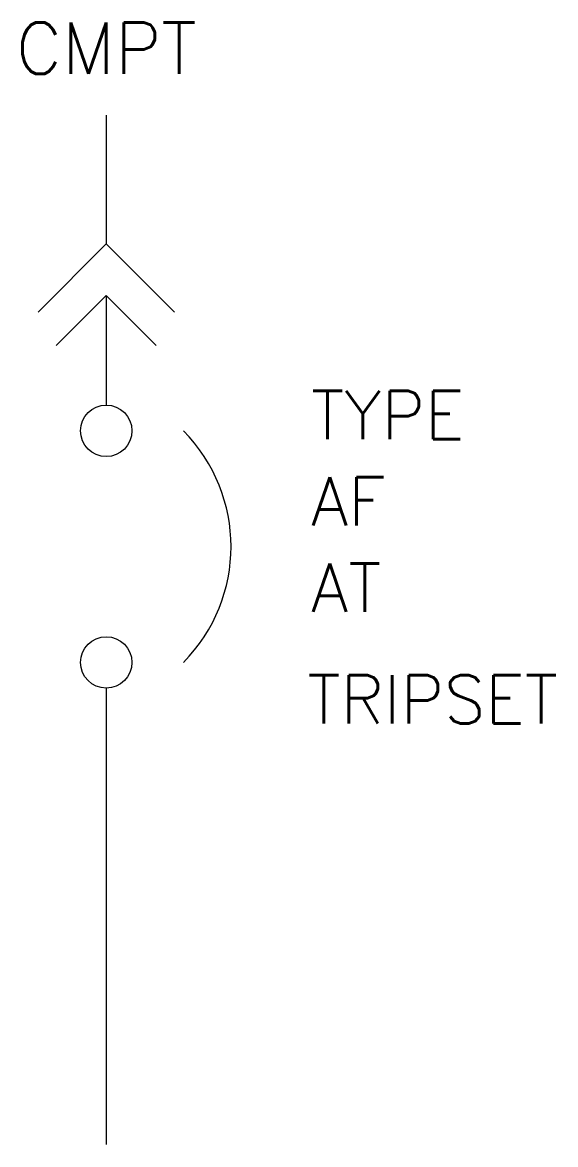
# Model space of a CAD drawing. Header units: inches. Extents: x -0.16 to 0.87, y -2 to 0.18.
import ezdxf
from ezdxf.enums import TextEntityAlignment as Align

# ---------------------------------------------------------------- set-up
doc = ezdxf.new("R2010")
doc.units = ezdxf.units.IN
doc.header["$MEASUREMENT"] = 0
doc.styles.add('Text', font='SIMPLEX.SHX', dxfattribs={"height": 0.1})

msp = doc.modelspace()

# ---------------------------------------------------------------- linework, layer by layer
at = {"color": 6}
for p, q in [((0, 0), (0, -0.25)), ((0, -0.35), (0, -0.5632)), ((0, -0.35), (0, -0.5632)), ((0, -1.1132), (0, -1.2746)), ((0, -1.2746), (0, -2))]:
    msp.add_line(p, q, dxfattribs=at)
for p, q in [((0, -0.25), (-0.1326, -0.3826)), ((0, -0.25), (0.1326, -0.3826)), ((0, -0.35), (-0.0972, -0.4472)), ((0, -0.35), (0.0972, -0.4472))]:
    msp.add_line(p, q)
at = {"linetype": 'ByBlock', "lineweight": -2}
for centre in [(0, -0.6132), (0, -1.0632)]:
    msp.add_circle(centre, 0.05, dxfattribs=at)
msp.add_arc((-0.0779, -0.8382), 0.3203, 315.3701, 44.6299, dxfattribs=at)

# ---------------------------------------------------------------- texts
at = {"color": 0, "style": 'Text'}
msp.add_attdef('CMPT', text='1A', height=0.1, dxfattribs=at).set_placement((0, 0.1302), align=Align.MIDDLE_CENTER)
for tag, text, height, p in [('TYPE', '', 0.0938, (0.398, -0.5825)), ('AF', '100AF', 0.09375, (0.398, -0.7502)), ('AT', '100AT', 0.09375, (0.398, -0.918))]:
    msp.add_attdef(tag, text=text, height=height, dxfattribs=at).set_placement(p, align=Align.MIDDLE_LEFT)
msp.add_attdef('TRIPSET', text='', height=0.0938, dxfattribs=at).set_placement((0.3909, -1.0879), align=Align.TOP_LEFT)

doc.saveas('drawing.dxf')
